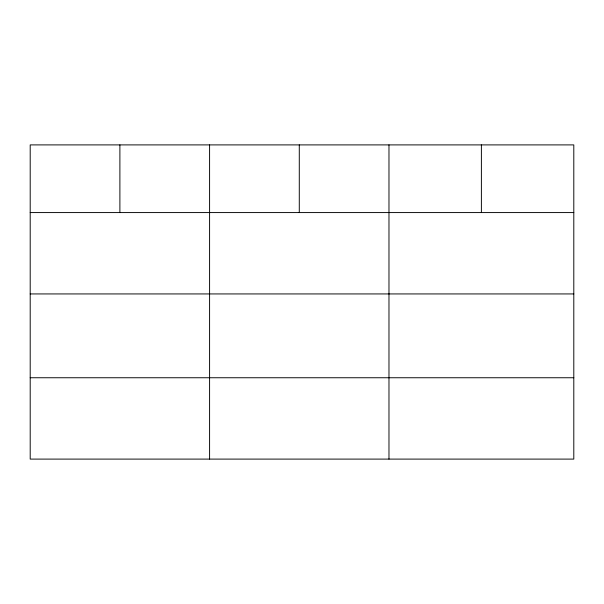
<?xml version="1.0" encoding="UTF-8"?>
<svg xmlns="http://www.w3.org/2000/svg" width="604" height="604" viewBox="0 0 604 604"><rect width="100%" height="100%" fill="white"/><g stroke="black" fill="none" stroke-linecap="round" stroke-linejoin="round"><path stroke-width="0.91" d="M573.8 293.937L573.8 144.9L30.2 144.9L30.2 459.1L573.8 459.1L573.8 293.937L30.2 293.937M30.2 212.578L573.8 212.578M30.2 377.749L573.8 377.749M481.388 144.9L481.388 212.578M388.976 144.9L388.976 459.1M299.282 144.9L299.282 212.578M209.588 144.9L209.588 459.1M119.894 144.9L119.894 212.578"/></g></svg>
